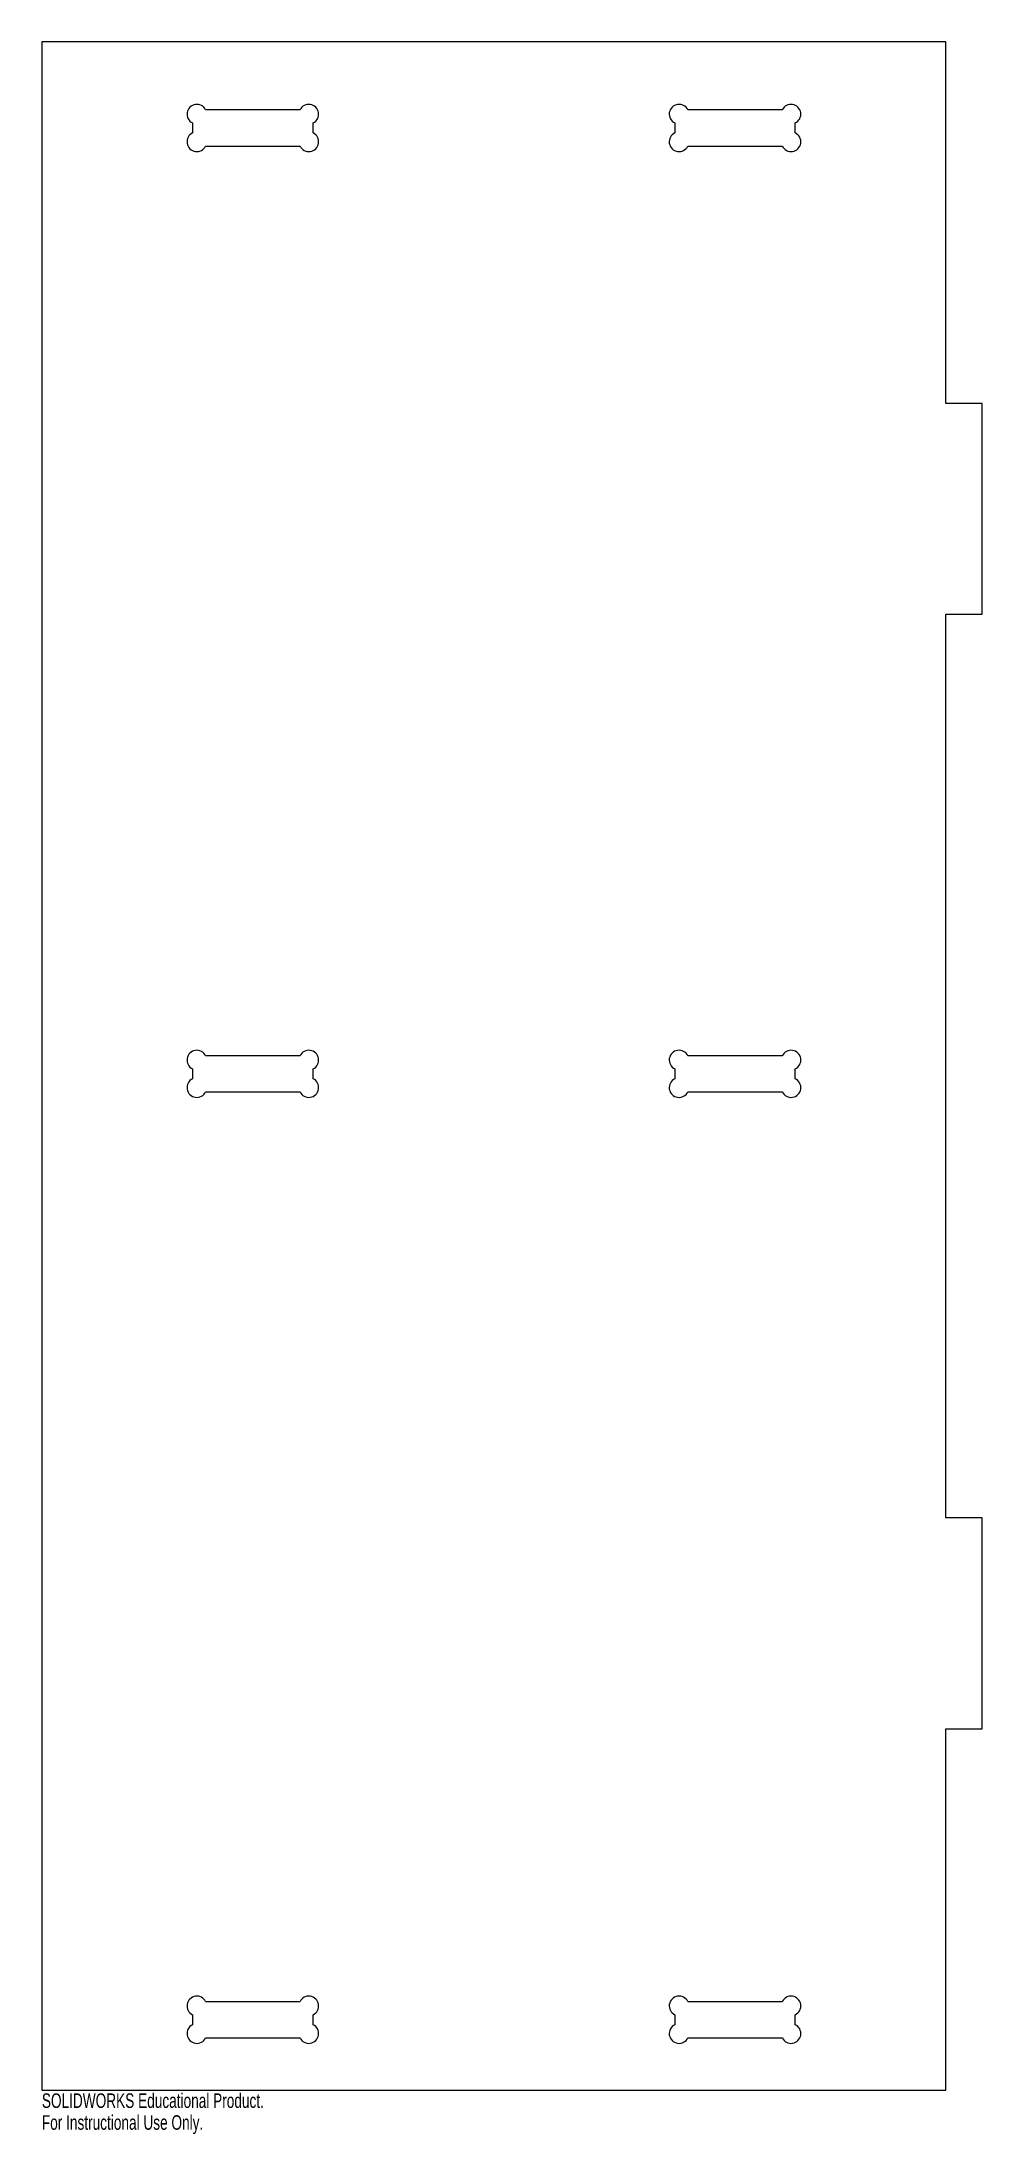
# Model space of a CAD drawing. Header units: millimetres. Extents: x 1280 to 1592, y 2747 to 3442.
import ezdxf

# ---------------------------------------------------------------- set-up
doc = ezdxf.new("R2010")
doc.units = ezdxf.units.MM
doc.styles.add('SLDTEXTSTYLE0', font='TXT', dxfattribs={"width": 0.7})

msp = doc.modelspace()

# ---------------------------------------------------------------- linework, layer by layer
at = {"color": 7, "linetype": 'Continuous', "lineweight": 25}
for p, q in [((1280.06, 3441.82), (1280.06, 2761.82)), ((1580.06, 3441.82), (1280.06, 3441.82)), ((1580.06, 3321.82), (1580.06, 3441.82)), ((1365.72, 3419.24), (1334.4, 3419.24)), ((1525.72, 3419.24), (1494.4, 3419.24)), ((1330.06, 3414.9), (1330.06, 3411.58)), ((1370.06, 3411.58), (1370.06, 3414.9)), ((1490.06, 3414.9), (1490.06, 3411.58)), ((1530.06, 3411.58), (1530.06, 3414.9)), ((1334.4, 3407.24), (1365.72, 3407.24)), ((1494.4, 3407.24), (1525.72, 3407.24)), ((1592.06, 3321.82), (1580.06, 3321.82)), ((1592.06, 3251.82), (1592.06, 3321.82)), ((1580.06, 3251.82), (1592.06, 3251.82)), ((1580.06, 2951.82), (1580.06, 3251.82)), ((1365.72, 3105.24), (1334.4, 3105.24)), ((1525.72, 3105.24), (1494.4, 3105.24)), ((1330.06, 3100.9), (1330.06, 3097.58)), ((1370.06, 3097.58), (1370.06, 3100.9)), ((1490.06, 3100.9), (1490.06, 3097.58)), ((1530.06, 3097.58), (1530.06, 3100.9)), ((1334.4, 3093.24), (1365.72, 3093.24)), ((1494.4, 3093.24), (1525.72, 3093.24)), ((1592.06, 2951.82), (1580.06, 2951.82)), ((1592.06, 2881.82), (1592.06, 2951.82)), ((1580.06, 2881.82), (1592.06, 2881.82)), ((1580.06, 2761.82), (1580.06, 2881.82)), ((1330.06, 2786.9), (1330.06, 2783.58)), ((1365.72, 2791.24), (1334.4, 2791.24)), ((1370.06, 2783.58), (1370.06, 2786.9)), ((1490.06, 2786.9), (1490.06, 2783.58)), ((1525.72, 2791.24), (1494.4, 2791.24)), ((1530.06, 2783.58), (1530.06, 2786.9)), ((1334.4, 2779.24), (1365.72, 2779.24)), ((1494.4, 2779.24), (1525.72, 2779.24)), ((1280.06, 2761.82), (1580.06, 2761.82))]:
    msp.add_line(p, q, dxfattribs=at)
for centre, start, end in [((1331.48, 3417.83), 25.79437, 244.20563), ((1368.65, 3417.83), 295.79437, 154.20563), ((1491.48, 3417.83), 25.79437, 244.20563), ((1528.65, 3417.83), 295.79437, 154.20563), ((1331.48, 3408.66), 115.79437, 334.20563), ((1368.65, 3408.66), 205.79437, 64.20563), ((1491.48, 3408.66), 115.79437, 334.20563), ((1528.65, 3408.66), 205.79437, 64.20563), ((1331.48, 3103.83), 25.79437, 244.20563), ((1368.65, 3103.83), 295.79437, 154.20563), ((1491.48, 3103.83), 25.79437, 244.20563), ((1528.65, 3103.83), 295.79437, 154.20563), ((1331.48, 3094.66), 115.79437, 334.20563), ((1368.65, 3094.66), 205.79437, 64.20563), ((1491.48, 3094.66), 115.79437, 334.20563), ((1528.65, 3094.66), 205.79437, 64.20563), ((1331.48, 2789.83), 25.79437, 244.20563), ((1368.65, 2789.83), 295.79437, 154.20563), ((1491.48, 2789.83), 25.79437, 244.20563), ((1528.65, 2789.83), 295.79437, 154.20563), ((1331.48, 2780.66), 115.79437, 334.20563), ((1368.65, 2780.66), 205.79437, 64.20563), ((1491.48, 2780.66), 115.79437, 334.20563), ((1528.65, 2780.66), 205.79437, 64.20563)]:
    msp.add_arc(centre, 3.25, start, end, dxfattribs=at)

# ---------------------------------------------------------------- texts
at = {"color": 7, "linetype": 'Continuous', "char_height": 4.8336, "attachment_point": 1, "style": 'SLDTEXTSTYLE0'}
for s, insert in [('SOLIDWORKS Educational Product.', (1280.06, 2760.8)), ('For Instructional Use Only.', (1280.06, 2753.55))]:
    msp.add_mtext(s, dxfattribs=dict(at, insert=insert))

doc.saveas('drawing.dxf')
